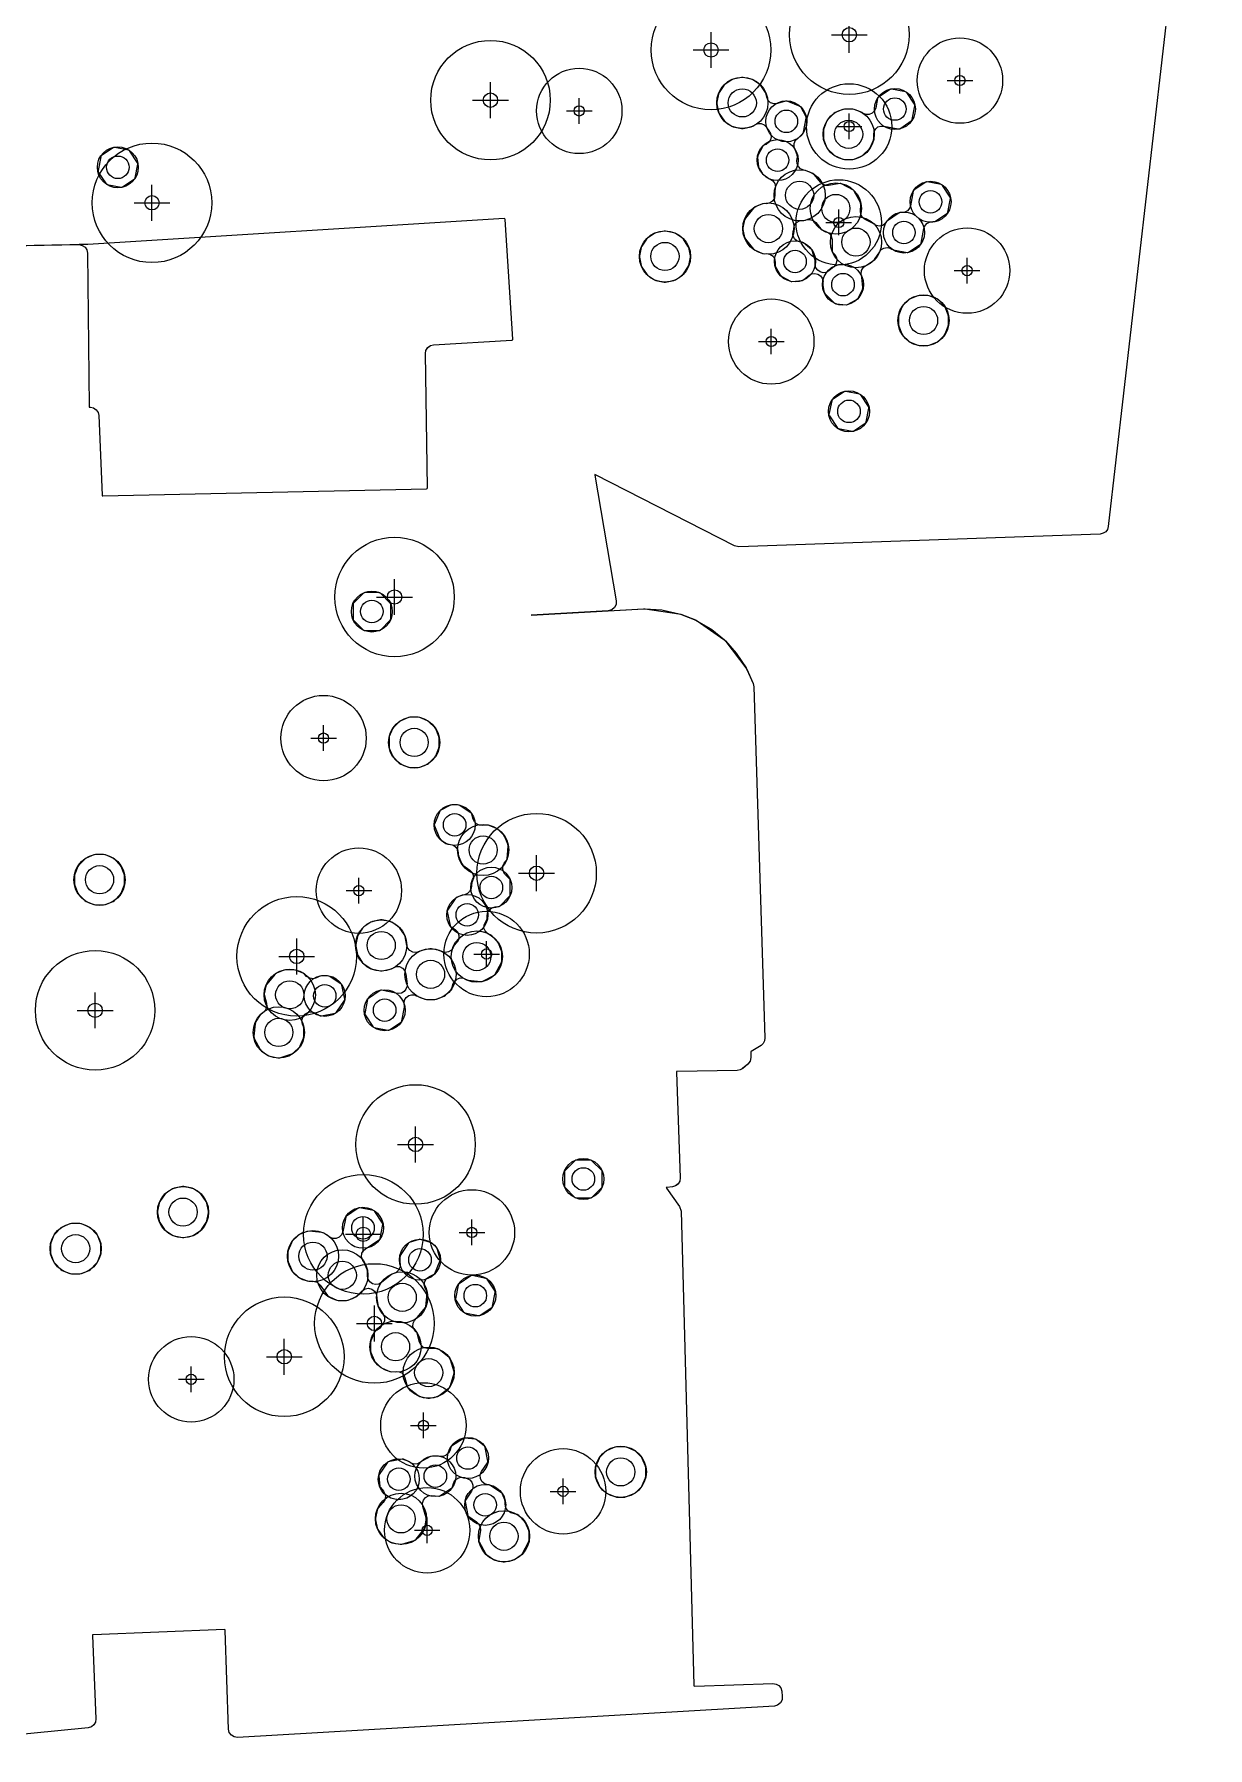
# Model space of a CAD drawing. Header units: metres. Extents: x 17722 to 17999, y 13535 to 15917.
# Drawn here: x 17874.7 to 17943.5, y 14933.7 to 15034 of the extents above; entities that cross this region are included whole.
import ezdxf

# ---------------------------------------------------------------- set-up
doc = ezdxf.new("R2010")
doc.units = ezdxf.units.M
for name, color, linetype in [('AI_GREENING_ALLOWED_ZONE', 4, 'Continuous'), ('AI_GREENING_LAWN', 82, 'Continuous'), ('AI_GREENING_SHRUBS', 92, 'Continuous'), ('AI_GREENING_TREES', 3, 'Continuous')]:
    doc.layers.add(name, color=color, linetype=linetype)

# ---------------------------------------------------------------- blocks, each defined once
blk = doc.blocks.new('AI_TREE')
for p, q in [((0, -0.3), (0, 0.3)), ((-0.3, 0), (0.3, 0))]:
    blk.add_line(p, q)
for radius in [1, 0.12]:
    blk.add_circle((0, 0), radius)
blk = doc.blocks.new('AI_SHRUB')
for radius in [1, 0.55]:
    blk.add_circle((0, 0), radius)

msp = doc.modelspace()

# ---------------------------------------------------------------- linework, layer by layer
at = {"layer": 'AI_GREENING_ALLOWED_ZONE'}
for points in [[(17943.47, 15055.94), (17937.64, 15005.19), (17937.59, 15005.02), (17937.49, 15004.88), (17937.34, 15004.79), (17937.17, 15004.75), (17916, 15004), (17915.75, 15004.06), (17907.6, 15008.22), (17907.56, 15008.23), (17907.56, 15008.2), (17908.82, 15000.84), (17908.81, 15000.63), (17908.71, 15000.44), (17908.55, 15000.31), (17908.35, 15000.26), (17903.83, 15000), (17903.83, 15000), (17903.83, 15000), (17910.44, 15000.37), (17910.5, 15000.37), (17911.49, 15000.31), (17911.57, 15000.3), (17912.51, 15000.08), (17912.58, 15000.06), (17913.47, 14999.71), (17913.54, 14999.67), (17914.36, 14999.19), (17914.42, 14999.15), (17915.15, 14998.55), (17915.21, 14998.49), (17915.85, 14997.78), (17915.89, 14997.72), (17916.42, 14996.91), (17916.46, 14996.84), (17916.83, 14995.99), (17916.87, 14995.81), (17917.53, 14975.25), (17917.51, 14975.08), (17917.43, 14974.92), (17917.3, 14974.81), (17916.73, 14974.46), (17916.7, 14974.43), (17916.7, 14974.39), (17916.7, 14974.1), (17916.66, 14973.89), (17916.53, 14973.71), (17916.23, 14973.46), (17916.08, 14973.37), (17915.91, 14973.34), (17912.38, 14973.29), (17912.34, 14973.28), (17912.34, 14973.24), (17912.57, 14967.05), (17912.54, 14966.86), (17912.44, 14966.7), (17912.29, 14966.58), (17912.11, 14966.53), (17911.79, 14966.5), (17911.75, 14966.49), (17911.77, 14966.46), (17912.53, 14965.37), (17912.62, 14965.1), (17913.37, 14937.35), (17913.37, 14937.31), (17913.42, 14937.3), (17917.99, 14937.45), (17918.18, 14937.42), (17918.34, 14937.33), (17918.45, 14937.19), (17918.51, 14937.01), (17918.54, 14936.69), (17918.53, 14936.49), (17918.43, 14936.31), (17918.27, 14936.19), (17918.08, 14936.13), (17886.63, 14934.29), (17886.44, 14934.32), (17886.27, 14934.42), (17886.15, 14934.58), (17886.11, 14934.77), (17885.91, 14940.56), (17885.9, 14940.6), (17885.86, 14940.61), (17878.18, 14940.31), (17878.13, 14940.3), (17878.13, 14940.26), (17878.34, 14935.38), (17878.31, 14935.19), (17878.22, 14935.03), (17878.07, 14934.91), (17877.89, 14934.86), (17866.01, 14933.69)], [(17848.66, 15021.15), (17877.35, 15021.69), (17877.54, 15021.65), (17877.7, 15021.55), (17877.81, 15021.38), (17877.85, 15021.19), (17877.94, 15012.22), (17877.95, 15012.18), (17877.99, 15012.17), (17878.02, 15012.17), (17878.2, 15012.13), (17878.35, 15012.02), (17878.46, 15011.87), (17878.5, 15011.69), (17878.7, 15007.03), (17878.71, 15006.99), (17878.75, 15006.98), (17897.71, 15007.4), (17897.75, 15007.41), (17897.76, 15007.45), (17897.64, 15015.32), (17897.67, 15015.5), (17897.77, 15015.66), (17897.93, 15015.78), (17898.11, 15015.82), (17902.71, 15016.1), (17902.75, 15016.11), (17902.76, 15016.15), (17902.31, 15023.17), (17902.3, 15023.21), (17902.26, 15023.22), (17877.86, 15021.7), (17877.84, 15021.7), (17848.68, 15021.15)]]:
    msp.add_lwpolyline(points, dxfattribs=at)
at = {"layer": 'AI_GREENING_LAWN'}
msp.add_lwpolyline([(17943.47, 15055.94), (17937.64, 15005.19), (17937.59, 15005.02), (17937.49, 15004.88), (17937.34, 15004.79), (17937.17, 15004.75), (17915.99, 15004), (17915.75, 15004.06), (17907.6, 15008.22), (17907.56, 15008.23), (17907.56, 15008.2), (17908.82, 15000.84), (17908.81, 15000.63), (17908.72, 15000.44), (17908.55, 15000.31), (17908.35, 15000.26), (17910.42, 15000.37), (17910.51, 15000.37), (17912.49, 15000.08), (17912.6, 15000.05), (17913.45, 14999.72), (17913.55, 14999.66), (17915.12, 14998.57), (17915.23, 14998.46), (17916.4, 14996.92), (17916.47, 14996.82), (17916.83, 14995.99), (17916.88, 14995.81), (17917.53, 14975.25), (17917.51, 14975.08), (17917.43, 14974.92), (17917.3, 14974.81), (17916.73, 14974.46), (17916.7, 14974.43), (17916.7, 14974.39), (17916.7, 14974.1), (17916.66, 14973.89), (17916.53, 14973.71), (17916.22, 14973.46), (17916.08, 14973.37), (17915.91, 14973.34), (17912.38, 14973.29), (17912.34, 14973.28), (17912.34, 14973.24), (17912.57, 14967.05), (17912.54, 14966.86), (17912.44, 14966.69), (17912.29, 14966.58), (17912.11, 14966.53), (17911.79, 14966.5), (17911.75, 14966.49), (17911.77, 14966.46), (17912.53, 14965.38), (17912.62, 14965.1), (17913.37, 14937.35), (17913.38, 14937.31), (17913.42, 14937.3), (17917.99, 14937.45), (17918.18, 14937.42), (17918.34, 14937.33), (17918.45, 14937.19), (17918.51, 14937.01), (17918.54, 14936.69), (17918.53, 14936.49), (17918.43, 14936.31), (17918.27, 14936.19), (17918.08, 14936.13), (17886.63, 14934.29), (17886.44, 14934.32), (17886.27, 14934.42), (17886.15, 14934.58), (17886.11, 14934.77), (17885.91, 14940.56), (17885.9, 14940.6), (17885.86, 14940.61), (17878.18, 14940.31), (17878.13, 14940.3), (17878.13, 14940.26), (17878.34, 14935.38), (17878.31, 14935.19), (17878.22, 14935.03), (17878.07, 14934.91), (17877.89, 14934.86), (17866.01, 14933.69)], dxfattribs=at)
for points in [[(17916.81, 15028.63), (17916.93, 15028.7), (17917.11, 15028.78), (17917.31, 15028.78), (17917.49, 15028.7), (17917.62, 15028.57), (17917.64, 15028.52), (17917.71, 15028.42), (17917.76, 15028.36), (17917.86, 15028.2), (17917.89, 15028.01), (17917.85, 15027.83), (17917.74, 15027.67), (17917.59, 15027.56), (17917.46, 15027.51), (17917.43, 15027.49), (17917.4, 15027.45), (17917.13, 15026.94), (17917.1, 15026.8), (17917.15, 15026.25), (17917.2, 15026.13), (17917.39, 15025.84), (17917.46, 15025.77), (17917.76, 15025.57), (17917.82, 15025.54), (17917.99, 15025.43), (17918.1, 15025.27), (17918.14, 15025.07), (17918.12, 15024.99), (17918.13, 15024.99), (17918.1, 15024.81), (17918.11, 15024.63), (17918.09, 15024.42), (17917.97, 15024.24), (17917.8, 15024.12), (17917.59, 15024.09), (17917.49, 15024.1), (17917.39, 15024.08), (17916.95, 15023.9), (17916.86, 15023.83), (17916.38, 15023.25), (17916.33, 15023.14), (17916.24, 15022.68), (17916.24, 15022.58), (17916.33, 15022.11), (17916.38, 15022.01), (17916.86, 15021.43), (17916.95, 15021.36), (17917.38, 15021.18), (17917.5, 15021.16), (17917.6, 15021.17), (17917.82, 15021.14), (17918, 15021.01), (17918.11, 15020.83), (17918.13, 15020.61), (17918.12, 15020.52), (17918.12, 15020.48), (17918.13, 15020.44), (17918.41, 15019.93), (17918.51, 15019.83), (17919.03, 15019.55), (17919.06, 15019.54), (17919.1, 15019.54), (17919.72, 15019.6), (17919.75, 15019.61), (17919.78, 15019.63), (17920.11, 15019.9), (17920.27, 15019.99), (17920.45, 15020.01), (17920.62, 15019.97), (17920.78, 15019.87), (17920.88, 15019.72), (17920.93, 15019.55), (17920.92, 15019.47), (17920.92, 15019.47), (17920.91, 15019.29), (17920.98, 15018.96), (17921.04, 15018.83), (17921.61, 15018.27), (17921.64, 15018.25), (17921.68, 15018.23), (17922.3, 15018.17), (17922.33, 15018.17), (17922.37, 15018.19), (17922.88, 15018.46), (17922.98, 15018.56), (17923.24, 15019.05), (17923.27, 15019.19), (17923.21, 15019.77), (17923.18, 15019.88), (17923.19, 15019.88), (17923.16, 15019.97), (17923.18, 15020.18), (17923.3, 15020.37), (17923.48, 15020.49), (17923.48, 15020.49), (17923.88, 15020.76), (17923.95, 15020.82), (17924.25, 15021.27), (17924.25, 15021.27), (17924.32, 15021.38), (17924.49, 15021.49), (17924.68, 15021.53), (17924.87, 15021.49), (17924.97, 15021.42), (17925.05, 15021.39), (17925.85, 15021.23), (17925.9, 15021.23), (17925.94, 15021.25), (17926.62, 15021.7), (17926.65, 15021.74), (17926.67, 15021.78), (17926.84, 15022.63), (17926.85, 15022.63), (17926.88, 15022.76), (17927.01, 15022.93), (17927.21, 15023.03), (17927.37, 15023.03), (17927.37, 15023.04), (17927.46, 15023.04), (17927.51, 15023.06), (17928.19, 15023.51), (17928.22, 15023.54), (17928.24, 15023.59), (17928.4, 15024.39), (17928.4, 15024.44), (17928.38, 15024.48), (17927.92, 15025.16), (17927.89, 15025.19), (17927.85, 15025.21), (17927.04, 15025.37), (17927, 15025.37), (17926.96, 15025.35), (17926.27, 15024.9), (17926.24, 15024.87), (17926.22, 15024.82), (17926.05, 15023.97), (17926.04, 15023.97), (17926.01, 15023.85), (17925.88, 15023.67), (17925.68, 15023.58), (17925.53, 15023.57), (17925.53, 15023.57), (17925.43, 15023.57), (17925.39, 15023.55), (17924.71, 15023.09), (17924.65, 15023.04), (17924.58, 15022.93), (17924.43, 15022.82), (17924.24, 15022.78), (17924.06, 15022.81), (17923.89, 15022.91), (17923.86, 15022.93), (17923.39, 15023.17), (17923.24, 15023.29), (17923.14, 15023.46), (17923.12, 15023.66), (17923.15, 15024.03), (17923.12, 15024.16), (17922.76, 15024.83), (17922.74, 15024.86), (17922.71, 15024.88), (17922.01, 15025.26), (17921.97, 15025.27), (17921.93, 15025.27), (17921.25, 15025.16), (17921.08, 15025.16), (17920.91, 15025.23), (17920.78, 15025.34), (17920.44, 15025.77), (17920.34, 15025.85), (17919.9, 15026.03), (17919.8, 15026.05), (17919.62, 15026.12), (17919.49, 15026.26), (17919.41, 15026.43), (17919.4, 15026.62), (17919.44, 15026.81), (17919.42, 15026.94), (17919.27, 15027.31), (17919.28, 15027.31), (17919.24, 15027.4), (17919.24, 15027.61), (17919.32, 15027.8), (17919.47, 15027.94), (17919.49, 15027.95), (17919.76, 15028.22), (17919.78, 15028.24), (17919.79, 15028.28), (17919.95, 15029.1), (17919.95, 15029.14), (17919.94, 15029.18), (17919.65, 15029.72), (17919.63, 15029.75), (17919.59, 15029.77), (17918.82, 15030.09), (17918.78, 15030.1), (17918.74, 15030.1), (17918.26, 15029.95), (17918.06, 15029.93), (17917.86, 15030), (17917.71, 15030.14), (17917.63, 15030.33), (17917.59, 15030.51), (17917.56, 15030.6), (17917.28, 15031.01), (17917.22, 15031.07), (17916.81, 15031.34), (17916.72, 15031.38), (17916.25, 15031.48), (17916.15, 15031.48), (17915.67, 15031.38), (17915.58, 15031.34), (17915.18, 15031.07), (17915.11, 15031.01), (17914.84, 15030.6), (17914.8, 15030.51), (17914.71, 15030.03), (17914.71, 15029.94), (17914.8, 15029.46), (17914.84, 15029.37), (17915.11, 15028.97), (17915.18, 15028.9), (17915.58, 15028.63), (17915.67, 15028.59), (17916.15, 15028.5), (17916.25, 15028.5), (17916.72, 15028.59), (17916.81, 15028.63)], [(17922.76, 15026.7), (17923.22, 15026.89), (17923.29, 15026.94), (17923.64, 15027.28), (17923.69, 15027.36), (17923.88, 15027.81), (17923.9, 15027.91), (17923.9, 15028.14), (17923.93, 15028.31), (17924.02, 15028.47), (17924.15, 15028.58), (17924.32, 15028.63), (17924.49, 15028.63), (17925.33, 15028.47), (17925.37, 15028.47), (17925.42, 15028.48), (17926.1, 15028.94), (17926.13, 15028.97), (17926.15, 15029.01), (17926.31, 15029.82), (17926.31, 15029.86), (17926.29, 15029.91), (17925.83, 15030.59), (17925.8, 15030.62), (17925.76, 15030.64), (17924.95, 15030.8), (17924.91, 15030.8), (17924.87, 15030.78), (17924.18, 15030.33), (17924.15, 15030.29), (17924.13, 15030.25), (17924.03, 15029.71), (17923.95, 15029.53), (17923.81, 15029.39), (17923.63, 15029.32), (17923.44, 15029.32), (17923.26, 15029.39), (17923.22, 15029.42), (17922.76, 15029.6), (17922.67, 15029.62), (17922.18, 15029.62), (17922.09, 15029.6), (17921.64, 15029.42), (17921.56, 15029.36), (17921.21, 15029.02), (17921.16, 15028.94), (17920.97, 15028.49), (17920.96, 15028.4), (17920.96, 15027.91), (17920.97, 15027.81), (17921.16, 15027.36), (17921.21, 15027.28), (17921.56, 15026.94), (17921.64, 15026.89), (17922.09, 15026.7), (17922.18, 15026.68), (17922.67, 15026.68), (17922.76, 15026.7)], [(17880.58, 15025.52), (17880.61, 15025.55), (17880.63, 15025.6), (17880.79, 15026.4), (17880.79, 15026.45), (17880.77, 15026.49), (17880.32, 15027.17), (17880.28, 15027.2), (17880.24, 15027.22), (17879.44, 15027.38), (17879.39, 15027.38), (17879.35, 15027.36), (17878.67, 15026.91), (17878.63, 15026.88), (17878.62, 15026.83), (17878.46, 15026.03), (17878.46, 15025.98), (17878.47, 15025.94), (17878.93, 15025.26), (17878.96, 15025.23), (17879, 15025.21), (17879.81, 15025.05), (17879.85, 15025.05), (17879.9, 15025.07), (17880.58, 15025.52)], [(17877.35, 15021.69), (17877.54, 15021.65), (17877.7, 15021.55), (17877.81, 15021.38), (17877.85, 15021.19), (17877.94, 15012.22), (17877.95, 15012.18), (17877.99, 15012.17), (17878.02, 15012.17), (17878.2, 15012.13), (17878.35, 15012.02), (17878.46, 15011.87), (17878.5, 15011.69), (17878.7, 15007.03), (17878.71, 15006.99), (17878.75, 15006.98), (17897.71, 15007.4), (17897.75, 15007.41), (17897.76, 15007.45), (17897.64, 15015.32), (17897.67, 15015.5), (17897.78, 15015.66), (17897.93, 15015.78), (17898.11, 15015.82), (17902.71, 15016.1), (17902.75, 15016.11), (17902.76, 15016.15), (17902.31, 15023.17), (17902.3, 15023.21), (17902.26, 15023.22), (17877.86, 15021.7), (17877.84, 15021.7), (17877.35, 15021.69)], [(17919.63, 15021.83), (17919.42, 15021.9), (17919.26, 15022.04), (17919.17, 15022.25), (17919.19, 15022.46), (17919.22, 15022.57), (17919.22, 15022.64), (17919.26, 15022.83), (17919.38, 15022.99), (17919.55, 15023.09), (17919.75, 15023.11), (17919.81, 15023.11), (17919.91, 15023.13), (17919.94, 15023.14), (17920.15, 15023.17), (17920.35, 15023.11), (17920.51, 15022.98), (17920.8, 15022.61), (17920.91, 15022.53), (17921.13, 15022.45), (17921.3, 15022.34), (17921.41, 15022.18), (17921.46, 15021.99), (17921.47, 15021.31), (17921.48, 15021.27), (17921.5, 15021.24), (17921.62, 15021.11), (17921.72, 15020.94), (17921.74, 15020.74), (17921.69, 15020.55), (17921.56, 15020.39), (17921.28, 15020.16), (17921.12, 15020.07), (17920.94, 15020.05), (17920.77, 15020.09), (17920.62, 15020.19), (17920.51, 15020.34), (17920.47, 15020.51), (17920.47, 15020.57), (17920.47, 15020.57), (17920.47, 15020.78), (17920.3, 15021.34), (17920.29, 15021.38), (17920.26, 15021.4), (17919.78, 15021.8), (17919.75, 15021.82), (17919.71, 15021.83), (17919.63, 15021.83)], [(17912.28, 15019.64), (17912.69, 15019.91), (17912.75, 15019.98), (17913.02, 15020.38), (17913.06, 15020.47), (17913.16, 15020.95), (17913.16, 15021.04), (17913.06, 15021.52), (17913.02, 15021.61), (17912.75, 15022.01), (17912.69, 15022.08), (17912.28, 15022.35), (17912.19, 15022.39), (17911.71, 15022.49), (17911.62, 15022.49), (17911.14, 15022.39), (17911.05, 15022.35), (17910.65, 15022.08), (17910.58, 15022.01), (17910.31, 15021.61), (17910.27, 15021.52), (17910.17, 15021.04), (17910.17, 15020.95), (17910.27, 15020.47), (17910.31, 15020.38), (17910.58, 15019.98), (17910.65, 15019.91), (17911.05, 15019.64), (17911.14, 15019.6), (17911.62, 15019.5), (17911.71, 15019.5), (17912.19, 15019.6), (17912.28, 15019.64)], [(17927.15, 15015.8), (17927.6, 15015.98), (17927.69, 15016.04), (17928.03, 15016.38), (17928.08, 15016.46), (17928.27, 15016.91), (17928.29, 15017.01), (17928.29, 15017.49), (17928.27, 15017.59), (17928.08, 15018.04), (17928.03, 15018.12), (17927.69, 15018.46), (17927.6, 15018.51), (17927.15, 15018.7), (17927.06, 15018.72), (17926.57, 15018.72), (17926.48, 15018.7), (17926.03, 15018.51), (17925.95, 15018.46), (17925.6, 15018.12), (17925.55, 15018.04), (17925.37, 15017.59), (17925.35, 15017.49), (17925.35, 15017.01), (17925.37, 15016.91), (17925.55, 15016.46), (17925.6, 15016.38), (17925.95, 15016.04), (17926.03, 15015.98), (17926.48, 15015.8), (17926.57, 15015.78), (17927.06, 15015.78), (17927.15, 15015.8)], [(17923.4, 15011.24), (17923.44, 15011.27), (17923.46, 15011.32), (17923.62, 15012.12), (17923.62, 15012.17), (17923.6, 15012.21), (17923.14, 15012.89), (17923.11, 15012.92), (17923.07, 15012.94), (17922.26, 15013.1), (17922.22, 15013.1), (17922.17, 15013.08), (17921.49, 15012.63), (17921.46, 15012.59), (17921.44, 15012.55), (17921.28, 15011.75), (17921.28, 15011.7), (17921.3, 15011.66), (17921.75, 15010.98), (17921.79, 15010.94), (17921.83, 15010.93), (17922.63, 15010.77), (17922.68, 15010.77), (17922.72, 15010.78), (17923.4, 15011.24)], [(17895.58, 14999.71), (17895.6, 14999.75), (17895.61, 14999.8), (17895.61, 15000.62), (17895.6, 15000.66), (17895.58, 15000.7), (17895, 15001.28), (17894.96, 15001.31), (17894.91, 15001.32), (17894.09, 15001.32), (17894.05, 15001.31), (17894.01, 15001.28), (17893.43, 15000.7), (17893.4, 15000.66), (17893.4, 15000.62), (17893.4, 14999.8), (17893.4, 14999.75), (17893.43, 14999.71), (17894.01, 14999.13), (17894.05, 14999.11), (17894.09, 14999.1), (17894.91, 14999.1), (17894.96, 14999.11), (17895, 14999.13), (17895.58, 14999.71)], [(17897.31, 14991.1), (17897.76, 14991.28), (17897.84, 14991.34), (17898.19, 14991.68), (17898.24, 14991.76), (17898.43, 14992.21), (17898.45, 14992.31), (17898.45, 14992.8), (17898.43, 14992.89), (17898.24, 14993.34), (17898.19, 14993.42), (17897.84, 14993.76), (17897.76, 14993.82), (17897.31, 14994), (17897.22, 14994.02), (17896.73, 14994.02), (17896.64, 14994), (17896.19, 14993.82), (17896.11, 14993.76), (17895.76, 14993.42), (17895.71, 14993.34), (17895.52, 14992.89), (17895.51, 14992.8), (17895.51, 14992.31), (17895.52, 14992.21), (17895.71, 14991.76), (17895.76, 14991.68), (17896.11, 14991.34), (17896.19, 14991.28), (17896.64, 14991.1), (17896.73, 14991.08), (17897.22, 14991.08), (17897.31, 14991.1)], [(17895.67, 14979.31), (17895.72, 14979.34), (17895.92, 14979.42), (17896.12, 14979.42), (17896.3, 14979.33), (17896.44, 14979.17), (17896.5, 14978.98), (17896.56, 14978.4), (17896.55, 14978.4), (17896.56, 14978.28), (17896.5, 14978.1), (17896.39, 14977.96), (17896.23, 14977.87), (17896.05, 14977.84), (17895.9, 14977.87), (17895.07, 14978.04), (17895.02, 14978.04), (17894.98, 14978.02), (17894.3, 14977.56), (17894.26, 14977.53), (17894.25, 14977.49), (17894.09, 14976.68), (17894.09, 14976.64), (17894.1, 14976.59), (17894.56, 14975.91), (17894.59, 14975.88), (17894.64, 14975.86), (17895.44, 14975.7), (17895.49, 14975.7), (17895.53, 14975.72), (17896.21, 14976.17), (17896.24, 14976.21), (17896.26, 14976.25), (17896.42, 14977.05), (17896.42, 14977.11), (17896.39, 14977.27), (17896.42, 14977.46), (17896.51, 14977.62), (17896.66, 14977.73), (17896.83, 14977.78), (17897.02, 14977.77), (17897.11, 14977.72), (17897.6, 14977.52), (17897.7, 14977.5), (17898.19, 14977.5), (17898.28, 14977.52), (17898.73, 14977.7), (17898.81, 14977.76), (17899.14, 14978.09), (17899.21, 14978.21), (17899.25, 14978.38), (17899.33, 14978.56), (17899.48, 14978.69), (17899.67, 14978.76), (17899.87, 14978.75), (17899.95, 14978.7), (17899.95, 14978.7), (17900.15, 14978.62), (17900.87, 14978.55), (17901.01, 14978.58), (17901.68, 14978.93), (17901.71, 14978.96), (17901.73, 14978.99), (17902.09, 14979.67), (17902.12, 14979.78), (17902.12, 14980.26), (17902.1, 14980.35), (17901.92, 14980.8), (17901.87, 14980.88), (17901.53, 14981.22), (17901.43, 14981.28), (17901.4, 14981.29), (17901.25, 14981.38), (17901.13, 14981.52), (17901.07, 14981.68), (17901.08, 14981.86), (17901.15, 14982.03), (17901.24, 14982.18), (17901.26, 14982.22), (17901.26, 14982.26), (17901.25, 14982.38), (17901.27, 14982.58), (17901.37, 14982.75), (17901.52, 14982.87), (17901.72, 14982.92), (17901.91, 14982.94), (17901.96, 14982.95), (17901.99, 14982.97), (17902.57, 14983.55), (17902.6, 14983.59), (17902.61, 14983.64), (17902.61, 14984.46), (17902.6, 14984.5), (17902.58, 14984.54), (17902.3, 14984.83), (17902.21, 14984.97), (17902.17, 14985.14), (17902.18, 14985.31), (17902.26, 14985.47), (17902.37, 14985.62), (17902.42, 14985.74), (17902.49, 14986.48), (17902.47, 14986.59), (17902.29, 14987.03), (17902.24, 14987.11), (17901.89, 14987.46), (17901.81, 14987.51), (17901.37, 14987.69), (17901.26, 14987.71), (17900.96, 14987.69), (17900.79, 14987.71), (17900.63, 14987.78), (17900.51, 14987.9), (17900.44, 14988.06), (17900.36, 14988.34), (17900.34, 14988.38), (17900.31, 14988.41), (17899.65, 14988.85), (17899.51, 14988.89), (17899.18, 14988.89), (17899.06, 14988.86), (17898.54, 14988.58), (17898.51, 14988.56), (17898.49, 14988.52), (17898.17, 14987.76), (17898.16, 14987.72), (17898.17, 14987.67), (17898.47, 14986.94), (17898.56, 14986.83), (17898.84, 14986.64), (17898.95, 14986.6), (17899.1, 14986.58), (17899.28, 14986.53), (17899.42, 14986.42), (17899.52, 14986.27), (17899.55, 14986.09), (17899.55, 14986), (17899.57, 14985.91), (17899.75, 14985.48), (17899.83, 14985.37), (17900.25, 14985.07), (17900.37, 14984.94), (17900.44, 14984.78), (17900.45, 14984.61), (17900.4, 14984.44), (17900.35, 14984.34), (17900.33, 14984.21), (17900.33, 14984.17), (17900.31, 14983.99), (17900.23, 14983.82), (17900.1, 14983.7), (17899.92, 14983.63), (17899.8, 14983.61), (17899.49, 14983.48), (17899.38, 14983.39), (17898.94, 14982.73), (17898.92, 14982.68), (17898.92, 14982.64), (17899.08, 14981.83), (17899.1, 14981.79), (17899.13, 14981.76), (17899.38, 14981.59), (17899.53, 14981.44), (17899.6, 14981.24), (17899.59, 14981.03), (17899.49, 14980.85), (17899.31, 14980.64), (17899.27, 14980.55), (17899.16, 14980.39), (17898.99, 14980.28), (17898.8, 14980.25), (17898.6, 14980.3), (17898.46, 14980.37), (17897.99, 14980.46), (17897.9, 14980.46), (17897.42, 14980.37), (17897.33, 14980.33), (17897.32, 14980.32), (17897.12, 14980.25), (17896.91, 14980.26), (17896.72, 14980.36), (17896.59, 14980.53), (17896.56, 14980.67), (17896.55, 14980.66), (17896.45, 14981.19), (17896.41, 14981.28), (17896.14, 14981.68), (17896.07, 14981.75), (17895.67, 14982.02), (17895.58, 14982.06), (17895.1, 14982.16), (17895, 14982.16), (17894.53, 14982.06), (17894.44, 14982.02), (17894.03, 14981.75), (17893.96, 14981.68), (17893.69, 14981.28), (17893.66, 14981.19), (17893.56, 14980.71), (17893.56, 14980.62), (17893.66, 14980.14), (17893.69, 14980.05), (17893.96, 14979.64), (17894.03, 14979.58), (17894.44, 14979.31), (17894.53, 14979.27), (17895, 14979.17), (17895.1, 14979.17), (17895.58, 14979.27), (17895.67, 14979.31)], [(17878.89, 14983.05), (17879.34, 14983.24), (17879.42, 14983.29), (17879.76, 14983.64), (17879.82, 14983.72), (17880, 14984.17), (17880.02, 14984.26), (17880.02, 14984.75), (17880, 14984.84), (17879.82, 14985.29), (17879.76, 14985.37), (17879.42, 14985.72), (17879.34, 14985.77), (17878.89, 14985.96), (17878.79, 14985.98), (17878.31, 14985.98), (17878.21, 14985.96), (17877.76, 14985.77), (17877.68, 14985.72), (17877.34, 14985.37), (17877.28, 14985.29), (17877.1, 14984.84), (17877.08, 14984.75), (17877.08, 14984.26), (17877.1, 14984.17), (17877.28, 14983.72), (17877.34, 14983.64), (17877.68, 14983.29), (17877.76, 14983.24), (17878.21, 14983.05), (17878.31, 14983.03), (17878.79, 14983.03), (17878.89, 14983.05)], [(17889.92, 14974.37), (17890.26, 14974.7), (17890.31, 14974.78), (17890.5, 14975.23), (17890.52, 14975.33), (17890.52, 14975.81), (17890.5, 14975.91), (17890.44, 14976.06), (17890.4, 14976.27), (17890.46, 14976.47), (17890.59, 14976.64), (17890.62, 14976.66), (17890.79, 14976.75), (17890.99, 14976.77), (17891.17, 14976.71), (17891.47, 14976.55), (17891.51, 14976.54), (17891.55, 14976.54), (17892.36, 14976.7), (17892.4, 14976.72), (17892.43, 14976.75), (17892.89, 14977.43), (17892.91, 14977.48), (17892.91, 14977.52), (17892.75, 14978.33), (17892.73, 14978.37), (17892.7, 14978.4), (17892.04, 14978.84), (17891.9, 14978.89), (17891.56, 14978.89), (17891.45, 14978.86), (17891.26, 14978.76), (17891.06, 14978.71), (17890.86, 14978.74), (17890.68, 14978.85), (17890.56, 14978.98), (17890.47, 14979.04), (17890.03, 14979.22), (17889.93, 14979.24), (17889.44, 14979.24), (17889.35, 14979.22), (17888.91, 14979.04), (17888.81, 14978.97), (17888.34, 14978.39), (17888.29, 14978.28), (17888.2, 14977.83), (17888.21, 14977.71), (17888.33, 14977.29), (17888.35, 14977.08), (17888.28, 14976.88), (17888.13, 14976.73), (17888.03, 14976.66), (17887.96, 14976.59), (17887.7, 14976.2), (17887.66, 14976.08), (17887.58, 14975.35), (17887.61, 14975.21), (17887.96, 14974.57), (17888.04, 14974.48), (17888.43, 14974.21), (17888.52, 14974.17), (17888.99, 14974.08), (17889.11, 14974.09), (17889.82, 14974.31), (17889.92, 14974.37)], [(17907.97, 14966.49), (17907.99, 14966.53), (17908, 14966.58), (17908, 14967.4), (17907.99, 14967.44), (17907.97, 14967.48), (17907.38, 14968.06), (17907.35, 14968.09), (17907.3, 14968.1), (17906.48, 14968.1), (17906.44, 14968.09), (17906.4, 14968.06), (17905.82, 14967.48), (17905.79, 14967.44), (17905.78, 14967.4), (17905.78, 14966.58), (17905.79, 14966.53), (17905.82, 14966.49), (17906.4, 14965.91), (17906.44, 14965.89), (17906.48, 14965.88), (17907.3, 14965.88), (17907.35, 14965.89), (17907.38, 14965.91), (17907.97, 14966.49)], [(17884.06, 14963.69), (17884.46, 14963.97), (17884.53, 14964.03), (17884.8, 14964.44), (17884.84, 14964.53), (17884.93, 14965), (17884.93, 14965.1), (17884.84, 14965.58), (17884.8, 14965.67), (17884.53, 14966.07), (17884.46, 14966.14), (17884.06, 14966.41), (17883.97, 14966.45), (17883.49, 14966.54), (17883.4, 14966.54), (17882.92, 14966.45), (17882.83, 14966.41), (17882.42, 14966.14), (17882.36, 14966.07), (17882.08, 14965.67), (17882.05, 14965.58), (17881.95, 14965.1), (17881.95, 14965), (17882.05, 14964.53), (17882.08, 14964.44), (17882.36, 14964.03), (17882.42, 14963.97), (17882.83, 14963.69), (17882.92, 14963.66), (17883.4, 14963.56), (17883.49, 14963.56), (17883.97, 14963.66), (17884.06, 14963.69)], [(17877.49, 14961.45), (17877.94, 14961.64), (17878.02, 14961.69), (17878.36, 14962.04), (17878.42, 14962.12), (17878.6, 14962.57), (17878.62, 14962.66), (17878.62, 14963.15), (17878.6, 14963.25), (17878.42, 14963.69), (17878.36, 14963.77), (17878.02, 14964.12), (17877.94, 14964.17), (17877.49, 14964.36), (17877.39, 14964.38), (17876.91, 14964.38), (17876.81, 14964.36), (17876.36, 14964.17), (17876.28, 14964.12), (17875.94, 14963.77), (17875.88, 14963.69), (17875.7, 14963.25), (17875.68, 14963.15), (17875.68, 14962.66), (17875.7, 14962.57), (17875.88, 14962.12), (17875.94, 14962.04), (17876.28, 14961.69), (17876.36, 14961.64), (17876.81, 14961.45), (17876.91, 14961.44), (17877.39, 14961.44), (17877.49, 14961.45)], [(17893.56, 14960.09), (17893.64, 14960.14), (17893.94, 14960.44), (17894.11, 14960.55), (17894.3, 14960.59), (17894.5, 14960.54), (17894.66, 14960.43), (17894.76, 14960.26), (17894.79, 14960.06), (17894.79, 14960), (17894.88, 14959.53), (17894.92, 14959.44), (17895.17, 14959.08), (17895.24, 14958.89), (17895.24, 14958.69), (17895.16, 14958.51), (17895.06, 14958.41), (17894.68, 14958.04), (17894.63, 14957.96), (17894.44, 14957.51), (17894.42, 14957.41), (17894.42, 14956.93), (17894.44, 14956.83), (17894.63, 14956.38), (17894.68, 14956.3), (17895.03, 14955.96), (17895.11, 14955.91), (17895.55, 14955.72), (17895.66, 14955.7), (17895.93, 14955.72), (17896.1, 14955.7), (17896.25, 14955.63), (17896.37, 14955.5), (17896.44, 14955.35), (17896.57, 14954.86), (17896.59, 14954.82), (17896.61, 14954.79), (17897.21, 14954.31), (17897.32, 14954.25), (17897.78, 14954.16), (17897.88, 14954.16), (17898.34, 14954.25), (17898.45, 14954.31), (17899.02, 14954.77), (17899.1, 14954.89), (17899.32, 14955.62), (17899.32, 14955.65), (17899.32, 14955.69), (17899.1, 14956.41), (17899.02, 14956.53), (17898.44, 14957.01), (17898.4, 14957.03), (17898.36, 14957.04), (17897.76, 14957.06), (17897.55, 14957.11), (17897.39, 14957.25), (17897.29, 14957.43), (17897.15, 14957.97), (17897.14, 14958), (17897.11, 14958.03), (17897.1, 14958.04), (17896.98, 14958.18), (17896.91, 14958.35), (17896.92, 14958.54), (17896.99, 14958.71), (17897.12, 14958.84), (17897.16, 14958.87), (17897.64, 14959.46), (17897.66, 14959.49), (17897.67, 14959.52), (17897.74, 14960.28), (17897.72, 14960.42), (17897.62, 14960.59), (17897.57, 14960.79), (17897.6, 14960.99), (17897.7, 14961.16), (17897.87, 14961.28), (17898.12, 14961.39), (17898.16, 14961.42), (17898.19, 14961.46), (17898.5, 14962.22), (17898.51, 14962.26), (17898.51, 14962.3), (17898.34, 14962.87), (17898.28, 14962.97), (17898.03, 14963.22), (17897.93, 14963.28), (17897.36, 14963.45), (17897.32, 14963.46), (17897.28, 14963.45), (17896.69, 14963.27), (17896.66, 14963.25), (17896.63, 14963.22), (17896.19, 14962.56), (17896.14, 14962.42), (17896.14, 14962.08), (17896.15, 14962.05), (17896.15, 14961.85), (17896.07, 14961.66), (17895.93, 14961.52), (17895.83, 14961.48), (17895.83, 14961.48), (17895.65, 14961.4), (17895.06, 14960.92), (17894.9, 14960.83), (17894.71, 14960.81), (17894.53, 14960.85), (17894.38, 14960.96), (17894.28, 14961.12), (17894.24, 14961.3), (17894.24, 14961.6), (17894.22, 14961.69), (17894.04, 14962.14), (17893.98, 14962.22), (17893.9, 14962.43), (17893.92, 14962.65), (17894.03, 14962.83), (17894.21, 14962.96), (17894.25, 14962.98), (17894.93, 14963.43), (17894.97, 14963.47), (17894.98, 14963.51), (17895.14, 14964.32), (17895.14, 14964.36), (17895.13, 14964.4), (17894.67, 14965.09), (17894.64, 14965.12), (17894.6, 14965.14), (17893.79, 14965.3), (17893.74, 14965.3), (17893.7, 14965.28), (17893.02, 14964.82), (17892.99, 14964.79), (17892.97, 14964.75), (17892.8, 14963.9), (17892.73, 14963.72), (17892.59, 14963.58), (17892.41, 14963.51), (17892.21, 14963.51), (17892.03, 14963.58), (17891.68, 14963.82), (17891.57, 14963.86), (17890.82, 14963.93), (17890.7, 14963.92), (17890.26, 14963.74), (17890.19, 14963.68), (17889.84, 14963.34), (17889.79, 14963.26), (17889.6, 14962.81), (17889.58, 14962.71), (17889.58, 14962.23), (17889.6, 14962.13), (17889.79, 14961.68), (17889.84, 14961.6), (17890.19, 14961.26), (17890.26, 14961.2), (17890.72, 14961.02), (17890.81, 14961), (17891.06, 14961), (17891.29, 14960.94), (17891.47, 14960.78), (17891.9, 14960.16), (17892.01, 14960.08), (17892.44, 14959.9), (17892.53, 14959.88), (17893.02, 14959.88), (17893.11, 14959.9), (17893.56, 14960.09)], [(17901.52, 14959.47), (17901.56, 14959.5), (17901.57, 14959.54), (17901.73, 14960.35), (17901.73, 14960.39), (17901.72, 14960.43), (17901.26, 14961.12), (17901.23, 14961.15), (17901.18, 14961.17), (17900.38, 14961.33), (17900.33, 14961.33), (17900.29, 14961.31), (17899.61, 14960.85), (17899.58, 14960.82), (17899.56, 14960.78), (17899.4, 14959.97), (17899.4, 14959.93), (17899.42, 14959.89), (17899.87, 14959.2), (17899.9, 14959.17), (17899.95, 14959.15), (17900.75, 14958.99), (17900.8, 14958.99), (17900.84, 14959.01), (17901.52, 14959.47)], [(17897.09, 14945.9), (17897.55, 14946.46), (17897.6, 14946.57), (17897.69, 14947.02), (17897.69, 14947.15), (17897.49, 14947.81), (17897.47, 14948.01), (17897.52, 14948.19), (17897.65, 14948.34), (17897.82, 14948.43), (17898.01, 14948.45), (17898.42, 14948.42), (17898.46, 14948.42), (17898.49, 14948.43), (17899.18, 14948.9), (17899.22, 14948.93), (17899.23, 14948.97), (17899.28, 14949.16), (17899.37, 14949.35), (17899.53, 14949.48), (17899.72, 14949.54), (17899.93, 14949.52), (17900.08, 14949.46), (17900.24, 14949.37), (17900.36, 14949.23), (17900.42, 14949.06), (17900.41, 14948.88), (17900.34, 14948.71), (17899.99, 14948.19), (17899.97, 14948.14), (17899.97, 14948.1), (17900.13, 14947.29), (17900.15, 14947.25), (17900.18, 14947.22), (17900.64, 14946.91), (17900.77, 14946.78), (17900.85, 14946.61), (17900.86, 14946.43), (17900.77, 14945.82), (17900.77, 14945.78), (17900.78, 14945.74), (17901.15, 14945.07), (17901.23, 14944.98), (17901.62, 14944.71), (17901.71, 14944.68), (17902.19, 14944.58), (17902.28, 14944.58), (17902.76, 14944.68), (17902.85, 14944.71), (17903.25, 14944.98), (17903.33, 14945.07), (17903.68, 14945.73), (17903.71, 14945.84), (17903.71, 14946.32), (17903.69, 14946.41), (17903.5, 14946.86), (17903.45, 14946.94), (17903.11, 14947.28), (17903.01, 14947.34), (17902.65, 14947.45), (17902.47, 14947.56), (17902.34, 14947.74), (17902.31, 14947.96), (17902.31, 14948.09), (17902.29, 14948.2), (17902.15, 14948.54), (17902.13, 14948.58), (17902.11, 14948.6), (17901.42, 14949.06), (17901.37, 14949.08), (17901.35, 14949.08), (17901.14, 14949.12), (17900.97, 14949.25), (17900.87, 14949.44), (17900.85, 14949.66), (17900.93, 14949.86), (17901.28, 14950.37), (17901.29, 14950.42), (17901.29, 14950.46), (17901.13, 14951.27), (17901.12, 14951.31), (17901.09, 14951.34), (17900.62, 14951.73), (17900.58, 14951.75), (17900.55, 14951.76), (17899.94, 14951.82), (17899.9, 14951.82), (17899.86, 14951.8), (17899.17, 14951.34), (17899.14, 14951.31), (17899.12, 14951.27), (17899.08, 14951.11), (17899, 14950.94), (17898.86, 14950.81), (17898.68, 14950.74), (17898.49, 14950.75), (17898.4, 14950.76), (17898.05, 14950.76), (17897.94, 14950.74), (17897.43, 14950.47), (17897.39, 14950.43), (17897.19, 14950.32), (17896.97, 14950.3), (17896.76, 14950.38), (17896.7, 14950.43), (17896.35, 14950.58), (17896.31, 14950.58), (17896.28, 14950.58), (17895.46, 14950.42), (17895.42, 14950.4), (17895.39, 14950.37), (17894.93, 14949.68), (17894.91, 14949.64), (17894.91, 14949.6), (17894.97, 14948.99), (17894.98, 14948.95), (17895, 14948.92), (17895.18, 14948.72), (17895.27, 14948.56), (17895.3, 14948.39), (17895.27, 14948.21), (17895.17, 14948.05), (17894.87, 14947.71), (17894.81, 14947.59), (17894.72, 14947.13), (17894.72, 14947.04), (17894.81, 14946.56), (17894.85, 14946.47), (17895.12, 14946.07), (17895.19, 14946), (17895.59, 14945.73), (17895.68, 14945.69), (17896.15, 14945.6), (17896.26, 14945.6), (17896.97, 14945.82), (17897.09, 14945.9)], [(17909.41, 14948.39), (17909.86, 14948.57), (17909.94, 14948.62), (17910.29, 14948.97), (17910.34, 14949.05), (17910.53, 14949.5), (17910.55, 14949.59), (17910.55, 14950.08), (17910.53, 14950.17), (17910.34, 14950.62), (17910.29, 14950.7), (17909.94, 14951.05), (17909.86, 14951.1), (17909.41, 14951.29), (17909.32, 14951.31), (17908.83, 14951.31), (17908.74, 14951.29), (17908.29, 14951.1), (17908.21, 14951.05), (17907.86, 14950.7), (17907.81, 14950.62), (17907.62, 14950.17), (17907.6, 14950.08), (17907.6, 14949.59), (17907.62, 14949.5), (17907.81, 14949.05), (17907.86, 14948.97), (17908.21, 14948.62), (17908.29, 14948.57), (17908.74, 14948.39), (17908.83, 14948.37), (17909.32, 14948.37), (17909.41, 14948.39)]]:
    msp.add_lwpolyline(points, close=True, dxfattribs=at)

# ---------------------------------------------------------------- block references
at = {"layer": 'AI_GREENING_SHRUBS'}
for p, xscale, yscale in [((17916.2, 15029.99), 1.5, 1.5), ((17925.14, 15029.63), 1.2, 1.2), ((17918.78, 15028.91), 1.2, 1.2), ((17922.43, 15028.15), 1.5, 1.5), ((17918.27, 15026.64), 1.2, 1.2), ((17879.62, 15026.22), 1.2, 1.2), ((17919.56, 15024.58), 1.5, 1.5), ((17921.68, 15023.81), 1.5, 1.5), ((17927.23, 15024.2), 1.2, 1.2), ((17917.73, 15022.63), 1.5, 1.5), ((17925.67, 15022.4), 1.2, 1.2), ((17922.86, 15021.84), 1.5, 1.5), ((17911.67, 15021), 1.5, 1.5), ((17919.29, 15020.71), 1.2, 1.2), ((17922.1, 15019.35), 1.2, 1.2), ((17926.82, 15017.25), 1.5, 1.5), ((17922.45, 15011.93), 1.2, 1.2), ((17894.5, 15000.21), 1.2, 1.2), ((17896.98, 14992.55), 1.5, 1.5), ((17899.35, 14987.72), 1.2, 1.2), ((17901.02, 14986.25), 1.5, 1.5), ((17878.55, 14984.51), 1.5, 1.5), ((17901.5, 14984.05), 1.2, 1.2), ((17900.09, 14982.45), 1.2, 1.2), ((17895.05, 14980.66), 1.5, 1.5), ((17900.65, 14980.01), 1.5, 1.5), ((17897.94, 14978.97), 1.5, 1.5), ((17889.69, 14977.77), 1.5, 1.5), ((17891.74, 14977.71), 1.2, 1.2), ((17895.25, 14976.87), 1.2, 1.2), ((17889.05, 14975.57), 1.5, 1.5), ((17906.89, 14966.99), 1.2, 1.2), ((17883.44, 14965.05), 1.5, 1.5), ((17893.98, 14964.13), 1.2, 1.2), ((17877.15, 14962.91), 1.5, 1.5), ((17891.05, 14962.47), 1.5, 1.5), ((17897.32, 14962.26), 1.2, 1.2), ((17892.77, 14961.35), 1.5, 1.5), ((17896.28, 14960.06), 1.5, 1.5), ((17900.56, 14960.16), 1.2, 1.2), ((17895.89, 14957.17), 1.5, 1.5), ((17897.83, 14955.65), 1.5, 1.5), ((17900.13, 14950.65), 1.2, 1.2), ((17909.08, 14949.84), 1.5, 1.5), ((17896.08, 14949.41), 1.2, 1.2), ((17898.22, 14949.59), 1.2, 1.2), ((17896.21, 14947.09), 1.5, 1.5), ((17901.14, 14947.91), 1.2, 1.2), ((17902.24, 14946.07), 1.5, 1.5)]:
    msp.add_blockref('AI_SHRUB', p, dxfattribs=dict(at, xscale=xscale, yscale=yscale))
at = {"layer": 'AI_GREENING_TREES'}
for p, xscale, yscale in [((17914.37, 15033.09), 3.5, 3.5), ((17922.47, 15033.98), 3.5, 3.5), ((17901.45, 15030.15), 3.5, 3.5), ((17928.95, 15031.3), 2.5, 2.5), ((17906.65, 15029.52), 2.5, 2.5), ((17922.46, 15028.61), 2.5, 2.5), ((17881.62, 15024.14), 3.5, 3.5), ((17921.85, 15022.99), 2.5, 2.5), ((17929.37, 15020.17), 2.5, 2.5), ((17917.9, 15016.02), 2.5, 2.5), ((17895.83, 15001.06), 3.5, 3.5), ((17891.67, 14992.8), 2.5, 2.5), ((17904.15, 14984.89), 3.5, 3.5), ((17893.74, 14983.87), 2.5, 2.5), ((17890.1, 14980.02), 3.5, 3.5), ((17901.22, 14980.16), 2.5, 2.5), ((17878.29, 14976.86), 3.5, 3.5), ((17897.06, 14969.01), 3.5, 3.5), ((17894, 14963.75), 3.5, 3.5), ((17900.36, 14963.86), 2.5, 2.5), ((17894.65, 14958.53), 3.5, 3.5), ((17889.37, 14956.58), 3.5, 3.5), ((17883.92, 14955.26), 2.5, 2.5), ((17897.52, 14952.56), 2.5, 2.5), ((17905.7, 14948.7), 2.5, 2.5), ((17897.74, 14946.42), 2.5, 2.5)]:
    msp.add_blockref('AI_TREE', p, dxfattribs=dict(at, xscale=xscale, yscale=yscale))

doc.saveas('drawing.dxf')
